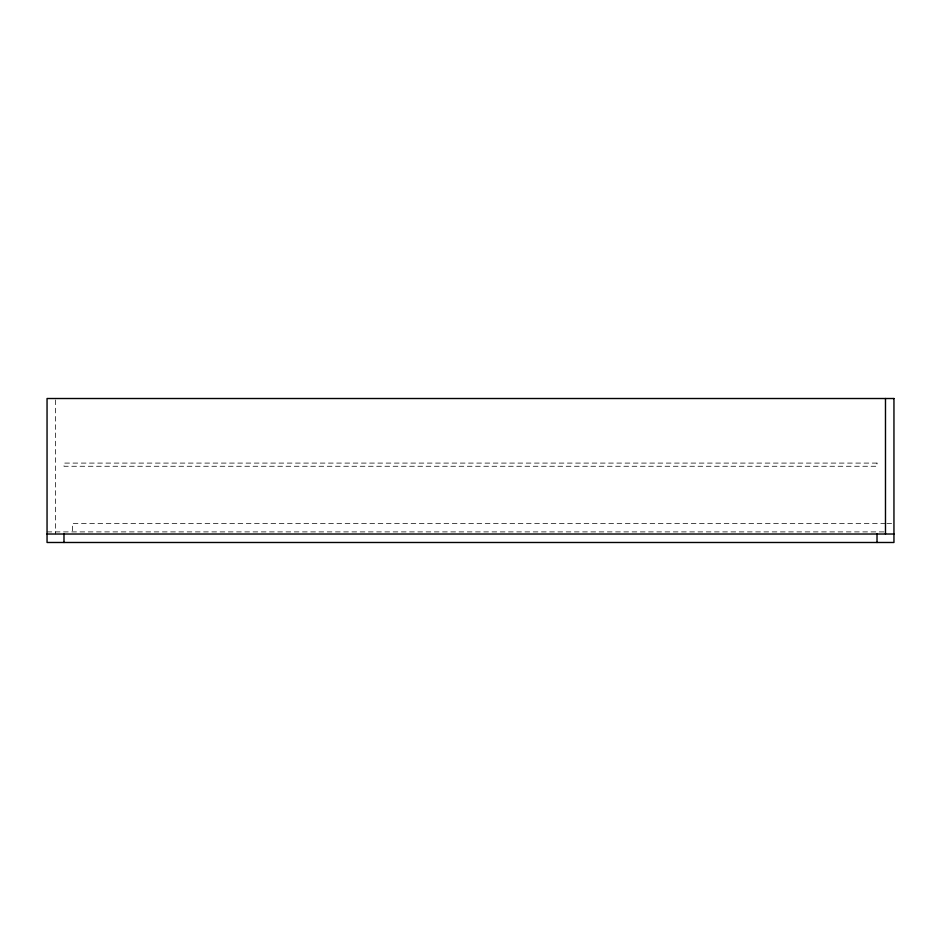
<?xml version="1.0" encoding="UTF-8"?>
<svg xmlns="http://www.w3.org/2000/svg" width="941" height="941" viewBox="0 0 941 941"><rect width="100%" height="100%" fill="white"/><g stroke="black" fill="none" stroke-linecap="round" stroke-linejoin="round"><path stroke-width="0.71" stroke-dasharray="4.71 3.53" d="M885.481 523.431L72.457 523.431L72.457 531.9M886.893 523.431L893.95 523.431M47.05 531.9L885.481 531.9M55.519 399.984L55.519 534.018M877.012 463.09L63.988 463.09L63.988 466.265L877.012 466.265L877.012 463.09"/><path stroke-width="1.41" d="M47.05 534.018L893.95 534.018M885.481 398.514L885.481 534.018M877.012 534.018L877.012 542.486M63.988 534.018L63.988 542.486M893.95 398.514L47.05 398.514L47.05 542.486L893.95 542.486L893.95 398.514"/></g></svg>
